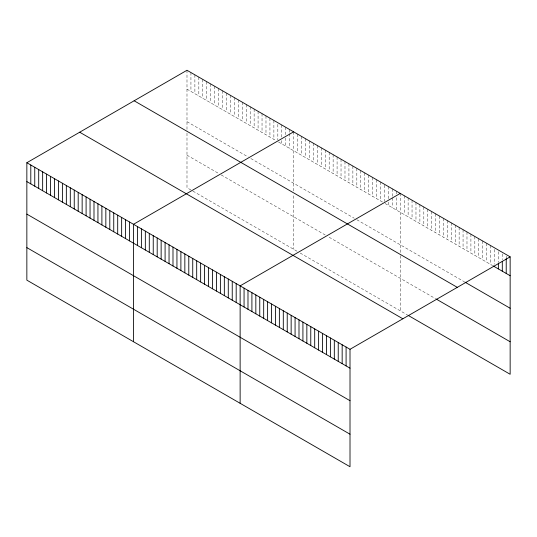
<?xml version="1.0" encoding="UTF-8"?>
<svg xmlns="http://www.w3.org/2000/svg" width="537" height="537" viewBox="0 0 537 537"><rect width="100%" height="100%" fill="white"/><g stroke="black" fill="none" stroke-linecap="round" stroke-linejoin="round"><path stroke-width="0.4" stroke-dasharray="2.69 2.01" d="M186.99 89.149L275.857 140.452M278.495 141.976L382.498 202.026M385.136 203.543L492.489 265.526M186.99 121.671L248.208 157.012M250.846 158.536L354.192 218.203M356.83 219.727L464.371 281.811M186.99 155.18L218.586 173.417M221.217 174.941L325.227 234.991M329.181 237.267L435.594 298.706M190.937 189.977L186.99 187.702L186.99 130.88M192.917 191.118L297.585 251.551M300.217 253.068L407.469 314.991M506.223 256.223L506.223 257.861M502.303 253.954L502.303 259.7M498.376 251.692L498.376 262.358M494.456 249.423L494.456 264.197M490.529 245.516L490.529 264.392M486.603 243.254L486.603 262.13M482.682 240.985L482.682 259.861M478.756 238.723L478.756 257.599M474.836 236.455L474.836 255.33M470.909 234.192L470.909 253.068M466.982 231.924L466.982 250.799M463.062 229.655L463.062 248.537M459.135 227.393L459.135 246.268M455.215 225.124L455.215 244.006M451.288 222.862L451.288 241.737M447.361 220.593L447.361 239.475M443.441 218.331L443.441 237.206M439.514 216.062L439.514 234.944M435.594 213.8L435.594 232.675M431.667 211.531L431.667 230.413M427.747 209.269L427.747 228.144M423.821 207L423.821 225.876M419.894 204.738L419.894 223.614M415.974 202.469L415.974 221.345M412.047 200.207L412.047 219.083M408.127 197.938L408.127 216.814M404.2 195.676L404.2 214.552M400.273 193.407L400.273 253.182M400.273 255.699L400.273 310.842M396.326 191.132L396.326 194.414M396.326 197.697L396.326 210.007M392.379 188.849L392.379 197.059M392.379 197.878L392.379 207.725M388.426 186.567L388.426 198.878M388.426 202.16L388.426 205.443M384.479 185.111L384.479 201.523M380.525 182.009L380.525 200.885M376.578 179.727L376.578 198.603M372.624 177.445L372.624 196.32M368.677 175.169L368.677 194.045M364.73 172.887L364.73 191.763M360.777 170.605L360.777 189.48M356.83 168.323L356.83 187.205M352.876 166.047L352.876 184.923M348.929 163.765L348.929 182.64M344.982 161.483L344.982 180.358M341.029 159.207L341.029 178.083M337.082 156.925L337.082 175.8M333.128 154.643L333.128 173.518M329.181 152.36L329.181 171.236M325.227 150.085L325.227 168.96M321.28 147.803L321.28 166.678M317.333 145.52L317.333 164.396M313.38 143.238L313.38 162.12M309.433 140.963L309.433 159.838M305.479 138.68L305.479 157.556M301.532 136.398L301.532 155.274M297.585 134.122L297.585 152.998M293.632 131.84L293.632 191.615M293.632 195.804L293.632 249.269M289.685 129.558L289.685 132.84M289.685 133.659L289.685 148.434M285.731 127.276L285.731 134.666M285.731 137.949L285.731 146.158M281.784 125L281.784 137.311M281.784 140.593L281.784 143.876M277.83 124.362L277.83 139.956M273.883 120.436L273.883 139.311M269.936 118.16L269.936 137.036M265.983 115.878L265.983 134.753M262.036 113.596L262.036 132.471M258.082 111.313L258.082 130.196M254.135 109.038L254.135 127.913M250.188 106.756L250.188 125.631M246.235 104.473L246.235 123.349M242.288 102.198L242.288 121.073M238.334 99.916L238.334 118.791M234.387 97.633L234.387 116.509M230.433 95.351L230.433 114.233M226.486 93.076L226.486 111.951M222.54 90.793L222.54 109.669M218.586 88.511L218.586 107.387M214.639 86.235L214.639 105.111M210.685 83.953L210.685 102.829M206.738 81.671L206.738 100.547M202.791 79.389L202.791 98.264M198.838 77.113L198.838 95.989M194.891 74.831L194.891 93.706M190.937 72.549L190.937 91.424M186.99 70.266L186.99 130.048"/><path stroke-width="0.81" d="M26.85 162.724L350.01 349.298L350.01 466.734L26.85 280.153L26.85 162.724L186.99 70.266L510.15 256.847L510.15 374.276L408.127 315.373M293.632 131.84L133.491 224.298L133.491 341.727M400.273 193.407L240.133 285.865L240.133 403.294M350.01 349.298L510.15 256.847M493.147 265.902L510.15 275.723M465.022 282.187L510.15 308.245M134.143 100.781L457.302 287.355M436.245 299.082L510.15 341.754M79.698 132.216L402.857 318.79M26.85 181.6L350.01 368.174M26.85 214.122L350.01 400.703M26.85 247.631L350.01 434.205M506.223 258.68L506.223 273.454M502.303 261.344L502.303 271.192M498.376 263.177L498.376 268.923M346.09 347.036L346.09 365.912M342.163 344.767L342.163 363.643M338.236 342.505L338.236 361.381M334.316 340.236L334.316 359.112M330.389 337.974L330.389 356.85M326.469 335.706L326.469 354.581M322.542 333.443L322.542 352.319M318.616 331.175L318.616 350.05M314.695 328.913L314.695 347.788M310.769 326.644L310.769 345.519M306.849 324.382L306.849 343.257M302.922 322.113L302.922 340.988M298.995 319.851L298.995 338.726M295.075 317.582L295.075 336.457M291.148 315.32L291.148 334.195M287.228 313.051L287.228 331.926M283.301 310.789L283.301 329.664M279.374 308.52L279.374 327.395M275.454 306.258L275.454 325.133M271.527 303.989L271.527 322.865M267.607 301.727L267.607 320.602M263.68 299.458L263.68 318.334M259.754 297.189L259.754 316.071M255.834 294.927L255.834 313.803M251.907 292.658L251.907 311.541M247.987 290.396L247.987 309.272M244.06 288.127L244.06 307.01M236.186 283.583L236.186 302.459M232.239 281.301L232.239 300.183M228.285 279.025L228.285 297.901M224.338 276.743L224.338 295.618M220.385 274.461L220.385 293.336M216.438 272.185L216.438 291.061M212.491 269.903L212.491 288.778M208.537 267.621L208.537 286.496M204.59 265.338L204.59 284.221M200.637 263.063L200.637 281.938M196.69 260.781L196.69 279.656M192.736 258.498L192.736 277.374M188.789 256.223L188.789 275.098M184.842 253.941L184.842 272.816M180.888 251.658L180.888 270.534M176.942 249.376L176.942 268.258M172.988 247.101L172.988 265.976M169.041 244.818L169.041 263.694M165.094 242.536L165.094 261.412M161.14 240.261L161.14 259.136M157.193 237.978L157.193 256.854M153.24 235.696L153.24 254.572M149.293 233.414L149.293 252.296M145.339 231.138L145.339 250.014M141.392 228.856L141.392 247.732M137.445 226.574L137.445 245.449M129.545 222.016L129.545 240.891M125.591 219.734L125.591 238.609M121.644 217.451L121.644 236.334M117.697 215.176L117.697 234.051M113.743 212.894L113.743 231.769M109.796 210.611L109.796 229.487M105.843 208.329L105.843 227.211M101.896 206.054L101.896 224.929M97.942 203.771L97.942 222.647M93.995 201.489L93.995 220.365M90.048 199.214L90.048 218.089M86.095 196.931L86.095 215.807M82.148 194.649L82.148 213.525M78.194 192.367L78.194 211.249M74.247 190.091L74.247 208.967M70.3 187.809L70.3 206.685M66.346 185.527L66.346 204.402M62.399 183.251L62.399 202.127M58.446 180.969L58.446 199.845M54.499 178.687L54.499 197.562M50.545 176.405L50.545 195.287M46.598 174.129L46.598 193.005M42.651 171.847L42.651 190.722M38.698 169.564L38.698 188.44M34.751 167.289L34.751 186.164M30.797 165.007L30.797 183.882"/></g></svg>
